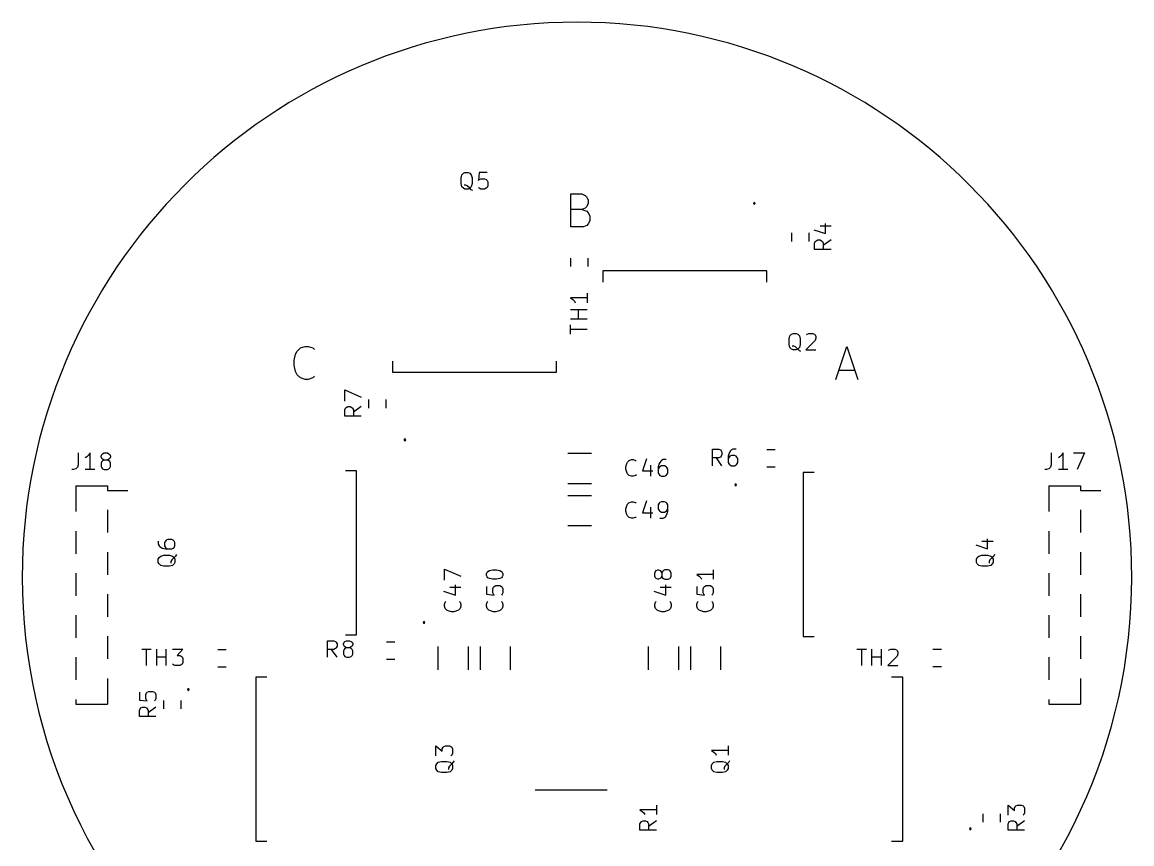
# Model space of a CAD drawing. Header units: inches. Extents: x 10 to 430, y -15 to 282.
# Drawn here: x 61.5 to 128.5, y 173.6 to 223.2 of the extents above; entities that cross this region are included whole.
import ezdxf

# ---------------------------------------------------------------- set-up
doc = ezdxf.new("R2010")
doc.units = ezdxf.units.IN
doc.header["$MEASUREMENT"] = 0
doc.layers.add('BLACK', color=7, linetype='Continuous')

msp = doc.modelspace()

# ---------------------------------------------------------------- linework, layer by layer
at = {"layer": 'BLACK', "linetype": 'Continuous'}
for p, q in [((88.006, 213.808), (88.053, 213.998)), ((88.006, 213.475), (88.006, 213.808)), ((88.053, 213.998), (88.148, 214.094)), ((88.148, 214.094), (88.244, 214.141)), ((88.244, 214.141), (88.434, 214.141)), ((88.434, 214.141), (88.529, 214.094)), ((88.529, 214.094), (88.625, 213.998)), ((88.625, 213.998), (88.672, 213.808)), ((88.672, 213.808), (88.672, 213.475)), ((89.101, 214.141), (89.053, 213.665)), ((89.577, 214.141), (89.101, 214.141)), ((89.101, 213.713), (89.196, 213.76)), ((89.196, 213.76), (89.434, 213.76)), ((89.434, 213.76), (89.529, 213.713)), ((88.053, 213.284), (88.006, 213.475)), ((88.148, 213.189), (88.053, 213.284)), ((88.244, 213.141), (88.148, 213.189)), ((88.291, 213.379), (88.196, 213.379)), ((88.434, 213.141), (88.244, 213.141)), ((88.387, 213.332), (88.291, 213.379)), ((88.529, 213.189), (88.387, 213.332)), ((88.529, 213.189), (88.434, 213.141)), ((88.625, 213.284), (88.529, 213.189)), ((88.625, 213.094), (88.529, 213.189)), ((88.672, 213.475), (88.625, 213.284)), ((88.72, 213.046), (88.625, 213.094)), ((89.053, 213.665), (89.101, 213.713)), ((89.101, 213.189), (89.053, 213.237)), ((89.196, 213.141), (89.101, 213.189)), ((89.434, 213.141), (89.196, 213.141)), ((89.529, 213.189), (89.434, 213.141)), ((89.529, 213.713), (89.577, 213.665)), ((89.577, 213.237), (89.529, 213.189)), ((89.577, 213.665), (89.625, 213.57)), ((89.625, 213.332), (89.577, 213.237)), ((89.625, 213.57), (89.625, 213.332)), ((94.641, 210.851), (94.641, 212.851)), ((94.641, 212.851), (95.308, 212.851)), ((95.308, 212.851), (95.498, 212.755)), ((95.498, 212.755), (95.594, 212.66)), ((95.594, 212.66), (95.689, 212.47)), ((95.689, 212.47), (95.689, 212.279)), ((95.308, 211.898), (94.641, 211.898)), ((95.498, 211.993), (95.308, 211.898)), ((95.308, 211.898), (95.594, 211.803)), ((95.594, 212.089), (95.498, 211.993)), ((95.689, 212.279), (95.594, 212.089)), ((95.594, 211.803), (95.689, 211.708)), ((105.715, 212.224), (105.715, 212.324)), ((95.689, 211.708), (95.784, 211.517)), ((95.784, 211.231), (95.689, 211.041)), ((95.784, 211.517), (95.784, 211.231)), ((110.019, 210.45), (110.019, 211.069)), ((95.403, 210.851), (94.641, 210.851)), ((95.594, 210.946), (95.403, 210.851)), ((95.689, 211.041), (95.594, 210.946)), ((107.978, 209.981), (107.978, 210.491)), ((109.023, 209.981), (109.023, 210.491)), ((109.304, 210.689), (110.019, 210.45)), ((109.685, 210.927), (110.352, 210.927)), ((109.352, 209.879), (109.4, 209.974)), ((109.352, 209.498), (109.352, 209.879)), ((109.4, 209.974), (109.447, 210.022)), ((109.447, 210.022), (109.542, 210.069)), ((109.542, 210.069), (109.685, 210.069)), ((109.685, 210.069), (109.781, 210.022)), ((109.781, 210.022), (109.828, 209.974)), ((109.828, 209.974), (109.876, 209.879)), ((110.352, 210.069), (109.876, 209.736)), ((109.876, 209.879), (109.876, 209.498)), ((110.352, 209.498), (109.352, 209.498)), ((94.643, 208.457), (94.643, 208.967)), ((95.688, 208.457), (95.688, 208.967)), ((96.565, 208.199), (96.565, 207.524)), ((106.465, 208.199), (96.565, 208.199)), ((106.465, 207.524), (106.465, 208.199)), ((95.62, 206.569), (94.62, 206.569)), ((94.62, 206.569), (94.763, 206.474)), ((94.763, 206.474), (94.858, 206.378)), ((94.858, 206.378), (94.906, 206.283)), ((95.62, 206.855), (95.62, 206.283)), ((95.62, 205.855), (94.62, 205.855)), ((95.096, 205.283), (95.096, 205.855)), ((95.62, 205.283), (94.62, 205.283)), ((94.62, 204.378), (94.62, 204.95)), ((95.62, 204.664), (94.62, 204.664)), ((107.865, 204.288), (107.96, 204.384)), ((107.96, 204.384), (108.056, 204.431)), ((108.056, 204.431), (108.246, 204.431)), ((108.246, 204.431), (108.341, 204.384)), ((108.341, 204.384), (108.437, 204.288)), ((108.865, 204.336), (108.913, 204.384)), ((108.913, 204.384), (109.008, 204.431)), ((109.008, 204.431), (109.246, 204.431)), ((109.246, 204.431), (109.341, 204.384)), ((109.341, 204.384), (109.389, 204.336)), ((107.818, 204.098), (107.865, 204.288)), ((107.818, 203.765), (107.818, 204.098)), ((107.865, 203.574), (107.818, 203.765)), ((108.437, 204.288), (108.484, 204.098)), ((108.484, 203.765), (108.437, 203.574)), ((108.484, 204.098), (108.484, 203.765)), ((109.389, 204.003), (108.818, 203.431)), ((109.389, 204.336), (109.437, 204.241)), ((109.437, 204.146), (109.389, 204.003)), ((109.437, 204.241), (109.437, 204.146)), ((77.924, 202.792), (78.02, 203.173)), ((78.02, 203.173), (78.115, 203.364)), ((78.115, 203.364), (78.305, 203.554)), ((78.305, 203.554), (78.591, 203.649)), ((78.591, 203.649), (78.781, 203.649)), ((78.781, 203.649), (79.067, 203.554)), ((79.067, 203.554), (79.162, 203.459)), ((107.96, 203.479), (107.865, 203.574)), ((108.056, 203.431), (107.96, 203.479)), ((108.103, 203.669), (108.008, 203.669)), ((108.246, 203.431), (108.056, 203.431)), ((108.199, 203.622), (108.103, 203.669)), ((108.341, 203.479), (108.199, 203.622)), ((108.341, 203.479), (108.246, 203.431)), ((108.437, 203.574), (108.341, 203.479)), ((108.437, 203.384), (108.341, 203.479)), ((108.532, 203.336), (108.437, 203.384)), ((108.818, 203.431), (109.437, 203.431)), ((110.643, 201.649), (111.309, 203.649)), ((111.309, 203.649), (111.976, 201.649)), ((77.924, 202.506), (77.924, 202.792)), ((78.02, 202.125), (77.924, 202.506)), ((83.865, 202.757), (83.865, 202.082)), ((93.765, 202.082), (93.765, 202.757)), ((78.115, 201.935), (78.02, 202.125)), ((78.305, 201.744), (78.115, 201.935)), ((78.591, 201.649), (78.305, 201.744)), ((79.067, 201.744), (78.781, 201.649)), ((79.162, 201.84), (79.067, 201.744)), ((83.865, 202.082), (93.765, 202.082)), ((110.833, 202.221), (111.786, 202.221)), ((78.781, 201.649), (78.591, 201.649)), ((80.984, 200.349), (80.984, 201.015)), ((80.984, 201.015), (81.984, 200.587)), ((82.437, 199.927), (82.437, 200.437)), ((83.482, 199.927), (83.482, 200.437)), ((80.984, 199.825), (81.032, 199.92)), ((80.984, 199.444), (80.984, 199.825)), ((81.032, 199.92), (81.079, 199.968)), ((81.079, 199.968), (81.174, 200.015)), ((81.174, 200.015), (81.317, 200.015)), ((81.317, 200.015), (81.413, 199.968)), ((81.413, 199.968), (81.46, 199.92)), ((81.46, 199.92), (81.508, 199.825)), ((81.984, 200.015), (81.508, 199.682)), ((81.508, 199.825), (81.508, 199.444)), ((81.984, 199.444), (80.984, 199.444)), ((84.615, 198.057), (84.615, 197.957)), ((64.892, 197.216), (64.892, 196.502)), ((65.511, 197.073), (65.415, 196.978)), ((65.606, 197.216), (65.511, 197.073)), ((65.606, 196.216), (65.606, 197.216)), ((66.273, 197.026), (66.32, 197.121)), ((66.273, 196.978), (66.273, 197.026)), ((66.32, 197.121), (66.368, 197.169)), ((66.368, 197.169), (66.463, 197.216)), ((66.463, 197.216), (66.654, 197.216)), ((66.654, 197.216), (66.749, 197.169)), ((66.749, 197.169), (66.796, 197.121)), ((66.796, 197.121), (66.844, 197.026)), ((66.844, 197.026), (66.844, 196.978)), ((95.876, 197.176), (94.454, 197.176)), ((103.19, 196.446), (103.19, 197.446)), ((103.19, 197.446), (103.571, 197.446)), ((103.571, 197.446), (103.666, 197.399)), ((103.666, 197.399), (103.714, 197.351)), ((103.714, 197.018), (103.666, 196.97)), ((103.714, 197.351), (103.761, 197.256)), ((103.761, 197.113), (103.714, 197.018)), ((103.761, 197.256), (103.761, 197.113)), ((104.19, 197.208), (104.142, 197.018)), ((104.142, 197.018), (104.142, 196.637)), ((104.285, 197.351), (104.19, 197.208)), ((104.238, 197.018), (104.19, 196.97)), ((104.333, 197.065), (104.238, 197.018)), ((104.333, 197.399), (104.285, 197.351)), ((104.428, 197.446), (104.333, 197.399)), ((104.523, 197.065), (104.333, 197.065)), ((104.619, 197.446), (104.428, 197.446)), ((104.619, 197.018), (104.523, 197.065)), ((104.666, 196.97), (104.619, 197.018)), ((106.467, 197.424), (106.977, 197.424)), ((123.646, 197.216), (123.646, 196.502)), ((124.265, 197.073), (124.169, 196.978)), ((124.36, 197.216), (124.265, 197.073)), ((124.36, 196.216), (124.36, 197.216)), ((124.979, 197.216), (125.646, 197.216)), ((125.646, 197.216), (125.217, 196.216)), ((64.844, 196.359), (64.749, 196.264)), ((64.892, 196.502), (64.844, 196.359)), ((65.415, 196.978), (65.32, 196.931)), ((66.32, 196.883), (66.273, 196.978)), ((66.32, 196.693), (66.273, 196.597)), ((66.273, 196.597), (66.273, 196.407)), ((66.273, 196.407), (66.32, 196.312)), ((66.368, 196.835), (66.32, 196.883)), ((66.368, 196.74), (66.32, 196.693)), ((66.32, 196.312), (66.368, 196.264)), ((66.463, 196.788), (66.368, 196.835)), ((66.463, 196.788), (66.368, 196.74)), ((66.654, 196.788), (66.463, 196.788)), ((66.749, 196.835), (66.654, 196.788)), ((66.749, 196.74), (66.654, 196.788)), ((66.796, 196.883), (66.749, 196.835)), ((66.796, 196.693), (66.749, 196.74)), ((66.749, 196.264), (66.796, 196.312)), ((66.844, 196.978), (66.796, 196.883)), ((66.844, 196.597), (66.796, 196.693)), ((66.796, 196.312), (66.844, 196.407)), ((66.844, 196.407), (66.844, 196.597)), ((97.967, 196.383), (98.015, 196.573)), ((97.967, 196.24), (97.967, 196.383)), ((98.015, 196.573), (98.062, 196.668)), ((98.062, 196.668), (98.158, 196.764)), ((98.158, 196.764), (98.301, 196.811)), ((98.301, 196.811), (98.396, 196.811)), ((98.396, 196.811), (98.539, 196.764)), ((98.539, 196.764), (98.586, 196.716)), ((99.205, 196.859), (98.967, 196.145)), ((99.443, 196.478), (99.443, 195.811)), ((99.967, 196.573), (99.92, 196.383)), ((99.92, 196.383), (99.92, 196.002)), ((99.967, 196.335), (99.92, 196.24)), ((100.062, 196.716), (99.967, 196.573)), ((100.015, 196.383), (99.967, 196.335)), ((100.11, 196.43), (100.015, 196.383)), ((100.11, 196.764), (100.062, 196.716)), ((100.205, 196.811), (100.11, 196.764)), ((100.301, 196.43), (100.11, 196.43)), ((100.396, 196.811), (100.205, 196.811)), ((100.396, 196.383), (100.301, 196.43)), ((100.443, 196.335), (100.396, 196.383)), ((100.491, 196.24), (100.443, 196.335)), ((103.571, 196.923), (103.19, 196.923)), ((103.761, 196.446), (103.428, 196.923)), ((103.666, 196.97), (103.571, 196.923)), ((104.19, 196.97), (104.142, 196.875)), ((104.142, 196.637), (104.19, 196.542)), ((104.19, 196.542), (104.238, 196.494)), ((104.238, 196.494), (104.333, 196.446)), ((104.333, 196.446), (104.523, 196.446)), ((104.523, 196.446), (104.619, 196.494)), ((104.619, 196.494), (104.666, 196.542)), ((104.714, 196.875), (104.666, 196.97)), ((104.666, 196.542), (104.714, 196.637)), ((104.714, 196.637), (104.714, 196.875)), ((106.467, 196.379), (106.977, 196.379)), ((123.598, 196.359), (123.503, 196.264)), ((123.646, 196.502), (123.598, 196.359)), ((124.169, 196.978), (124.074, 196.931)), ((64.606, 196.216), (64.511, 196.216)), ((64.749, 196.264), (64.606, 196.216)), ((65.892, 196.216), (65.32, 196.216)), ((66.368, 196.264), (66.463, 196.216)), ((66.463, 196.216), (66.654, 196.216)), ((66.654, 196.216), (66.749, 196.264)), ((81.698, 196.136), (81.023, 196.136)), ((81.698, 186.236), (81.698, 196.136)), ((98.015, 196.049), (97.967, 196.24)), ((98.062, 195.954), (98.015, 196.049)), ((98.158, 195.859), (98.062, 195.954)), ((98.301, 195.811), (98.158, 195.859)), ((98.396, 195.811), (98.301, 195.811)), ((98.539, 195.859), (98.396, 195.811)), ((98.586, 195.907), (98.539, 195.859)), ((98.967, 196.145), (99.586, 196.145)), ((99.92, 196.002), (99.967, 195.907)), ((99.967, 195.907), (100.015, 195.859)), ((100.015, 195.859), (100.11, 195.811)), ((100.11, 195.811), (100.301, 195.811)), ((100.301, 195.811), (100.396, 195.859)), ((100.396, 195.859), (100.443, 195.907)), ((100.443, 195.907), (100.491, 196.002)), ((100.491, 196.002), (100.491, 196.24)), ((108.665, 196.044), (108.665, 186.144)), ((109.34, 196.044), (108.665, 196.044)), ((123.36, 196.216), (123.265, 196.216)), ((123.503, 196.264), (123.36, 196.216)), ((124.646, 196.216), (124.074, 196.216)), ((64.741, 195.231), (64.741, 193.676)), ((64.741, 195.231), (66.661, 195.231)), ((66.661, 195.231), (66.661, 194.946)), ((95.876, 195.356), (94.454, 195.356)), ((104.64, 195.294), (104.54, 195.294)), ((123.495, 195.231), (123.495, 193.676)), ((123.495, 195.231), (125.415, 195.231)), ((125.415, 195.231), (125.415, 194.946)), ((66.661, 194.946), (67.891, 194.946)), ((95.876, 194.636), (94.454, 194.636)), ((99.205, 194.319), (98.967, 193.605)), ((125.415, 194.946), (126.645, 194.946)), ((66.661, 193.776), (66.661, 192.406)), ((97.967, 193.843), (98.015, 194.033)), ((97.967, 193.7), (97.967, 193.843)), ((98.015, 193.509), (97.967, 193.7)), ((98.015, 194.033), (98.062, 194.128)), ((98.062, 194.128), (98.158, 194.224)), ((98.158, 194.224), (98.301, 194.271)), ((98.301, 194.271), (98.396, 194.271)), ((98.396, 194.271), (98.539, 194.224)), ((98.539, 194.224), (98.586, 194.176)), ((99.443, 193.938), (99.443, 193.271)), ((99.967, 194.176), (99.92, 194.081)), ((99.92, 194.081), (99.92, 193.843)), ((99.92, 193.843), (99.967, 193.748)), ((100.015, 194.224), (99.967, 194.176)), ((99.967, 193.748), (100.015, 193.7)), ((100.11, 194.271), (100.015, 194.224)), ((100.015, 193.7), (100.11, 193.652)), ((100.301, 194.271), (100.11, 194.271)), ((100.11, 193.652), (100.301, 193.652)), ((100.396, 194.224), (100.301, 194.271)), ((100.301, 193.652), (100.396, 193.7)), ((100.443, 194.176), (100.396, 194.224)), ((100.396, 193.7), (100.443, 193.748)), ((100.491, 194.081), (100.443, 194.176)), ((100.443, 193.748), (100.491, 193.843)), ((100.443, 193.509), (100.491, 193.7)), ((100.491, 193.7), (100.491, 194.081)), ((125.415, 193.776), (125.415, 192.406)), ((98.062, 193.414), (98.015, 193.509)), ((98.158, 193.319), (98.062, 193.414)), ((98.301, 193.271), (98.158, 193.319)), ((98.396, 193.271), (98.301, 193.271)), ((98.539, 193.319), (98.396, 193.271)), ((98.586, 193.367), (98.539, 193.319)), ((98.967, 193.605), (99.586, 193.605)), ((100.015, 193.271), (100.205, 193.271)), ((100.205, 193.271), (100.301, 193.319)), ((100.301, 193.319), (100.348, 193.367)), ((100.348, 193.367), (100.443, 193.509)), ((64.741, 192.506), (64.741, 191.136)), ((95.876, 192.816), (94.454, 192.816)), ((123.495, 192.506), (123.495, 191.136)), ((69.728, 191.9), (69.728, 191.71)), ((69.728, 191.71), (69.776, 191.615)), ((70.157, 191.9), (70.109, 191.805)), ((70.109, 191.805), (70.109, 191.615)), ((70.204, 191.948), (70.157, 191.9)), ((70.299, 191.996), (70.204, 191.948)), ((70.537, 191.996), (70.299, 191.996)), ((70.633, 191.948), (70.537, 191.996)), ((70.68, 191.9), (70.633, 191.948)), ((70.728, 191.805), (70.68, 191.9)), ((70.728, 191.615), (70.728, 191.805)), ((119.083, 191.662), (119.798, 191.424)), ((119.464, 191.9), (120.131, 191.9)), ((119.798, 191.424), (119.798, 192.043)), ((66.661, 191.236), (66.661, 189.866)), ((69.776, 191.615), (69.823, 191.567)), ((69.776, 190.9), (69.871, 190.996)), ((69.823, 191.567), (69.966, 191.472)), ((69.871, 190.996), (70.061, 191.043)), ((69.966, 191.472), (70.157, 191.424)), ((70.061, 191.043), (70.395, 191.043)), ((70.109, 191.615), (70.157, 191.519)), ((70.157, 191.519), (70.204, 191.472)), ((70.157, 191.424), (70.537, 191.424)), ((70.204, 191.472), (70.299, 191.424)), ((70.395, 191.043), (70.585, 190.996)), ((70.537, 191.424), (70.633, 191.472)), ((70.585, 190.996), (70.68, 190.9)), ((70.633, 191.472), (70.68, 191.519)), ((70.68, 191.519), (70.728, 191.615)), ((70.776, 190.996), (70.68, 190.9)), ((70.823, 191.091), (70.776, 190.996)), ((119.179, 190.9), (119.274, 190.996)), ((119.274, 190.996), (119.464, 191.043)), ((119.464, 191.043), (119.798, 191.043)), ((119.798, 191.043), (119.988, 190.996)), ((119.988, 190.996), (120.083, 190.9)), ((120.179, 190.996), (120.083, 190.9)), ((120.226, 191.091), (120.179, 190.996)), ((125.415, 191.236), (125.415, 189.866)), ((69.728, 190.805), (69.776, 190.9)), ((69.728, 190.615), (69.728, 190.805)), ((69.776, 190.519), (69.728, 190.615)), ((69.871, 190.424), (69.776, 190.519)), ((70.061, 190.377), (69.871, 190.424)), ((70.395, 190.377), (70.061, 190.377)), ((70.585, 190.424), (70.395, 190.377)), ((70.537, 190.758), (70.49, 190.662)), ((70.49, 190.662), (70.49, 190.567)), ((70.68, 190.9), (70.537, 190.758)), ((70.68, 190.519), (70.585, 190.424)), ((70.68, 190.9), (70.728, 190.805)), ((70.728, 190.615), (70.68, 190.519)), ((70.728, 190.805), (70.728, 190.615)), ((119.131, 190.805), (119.179, 190.9)), ((119.131, 190.615), (119.131, 190.805)), ((119.179, 190.519), (119.131, 190.615)), ((119.274, 190.424), (119.179, 190.519)), ((119.464, 190.377), (119.274, 190.424)), ((119.798, 190.377), (119.464, 190.377)), ((119.988, 190.424), (119.798, 190.377)), ((119.94, 190.758), (119.893, 190.662)), ((119.893, 190.662), (119.893, 190.567)), ((120.083, 190.9), (119.94, 190.758)), ((120.083, 190.519), (119.988, 190.424)), ((120.083, 190.9), (120.131, 190.805)), ((120.131, 190.615), (120.083, 190.519)), ((120.131, 190.805), (120.131, 190.615)), ((64.741, 189.966), (64.741, 188.596)), ((87, 189.543), (87, 190.21)), ((87, 190.21), (88, 189.781)), ((89.54, 189.924), (89.588, 190.019)), ((89.54, 189.829), (89.54, 189.924)), ((89.588, 189.733), (89.54, 189.829)), ((89.588, 190.019), (89.635, 190.067)), ((89.635, 189.686), (89.588, 189.733)), ((89.635, 190.067), (89.73, 190.114)), ((89.73, 189.638), (89.635, 189.686)), ((89.73, 190.114), (89.921, 190.162)), ((89.921, 189.591), (89.73, 189.638)), ((89.921, 190.162), (90.159, 190.162)), ((90.159, 190.162), (90.349, 190.114)), ((90.349, 189.638), (90.159, 189.591)), ((90.349, 190.114), (90.445, 190.067)), ((90.445, 189.686), (90.349, 189.638)), ((90.445, 190.067), (90.492, 190.019)), ((90.492, 189.733), (90.445, 189.686)), ((90.492, 190.019), (90.54, 189.924)), ((90.54, 189.829), (90.492, 189.733)), ((90.54, 189.924), (90.54, 189.829)), ((99.7, 189.972), (99.748, 190.067)), ((99.7, 189.781), (99.7, 189.972)), ((99.748, 189.686), (99.7, 189.781)), ((99.748, 190.067), (99.795, 190.114)), ((99.795, 189.638), (99.748, 189.686)), ((99.795, 190.114), (99.89, 190.162)), ((99.89, 189.591), (99.795, 189.638)), ((99.89, 190.162), (99.938, 190.162)), ((99.938, 190.162), (100.033, 190.114)), ((100.033, 189.638), (99.938, 189.591)), ((100.033, 190.114), (100.081, 190.067)), ((100.081, 189.686), (100.033, 189.638)), ((100.081, 190.067), (100.129, 189.972)), ((100.129, 189.781), (100.081, 189.686)), ((100.176, 190.067), (100.129, 189.972)), ((100.129, 189.972), (100.129, 189.781)), ((100.129, 189.781), (100.176, 189.686)), ((100.224, 190.114), (100.176, 190.067)), ((100.176, 189.686), (100.224, 189.638)), ((100.319, 190.162), (100.224, 190.114)), ((100.224, 189.638), (100.319, 189.591)), ((100.509, 190.162), (100.319, 190.162)), ((100.605, 190.114), (100.509, 190.162)), ((100.509, 189.591), (100.605, 189.638)), ((100.652, 190.067), (100.605, 190.114)), ((100.605, 189.638), (100.652, 189.686)), ((100.7, 189.972), (100.652, 190.067)), ((100.652, 189.686), (100.7, 189.781)), ((100.7, 189.781), (100.7, 189.972)), ((103.24, 189.876), (102.24, 189.876)), ((102.24, 189.876), (102.383, 189.781)), ((102.383, 189.781), (102.478, 189.686)), ((102.478, 189.686), (102.526, 189.591)), ((103.24, 190.162), (103.24, 189.591)), ((123.495, 189.966), (123.495, 188.596)), ((87.333, 189.114), (88, 189.114)), ((87.667, 188.638), (87.667, 189.257)), ((89.54, 189.162), (89.54, 188.686)), ((90.159, 189.591), (89.921, 189.591)), ((89.921, 189.019), (89.969, 189.114)), ((89.921, 188.781), (89.921, 189.019)), ((89.969, 189.114), (90.016, 189.162)), ((90.016, 189.162), (90.111, 189.21)), ((90.111, 189.21), (90.349, 189.21)), ((90.349, 189.21), (90.445, 189.162)), ((90.445, 189.162), (90.492, 189.114)), ((90.492, 189.114), (90.54, 189.019)), ((90.54, 189.019), (90.54, 188.781)), ((99.938, 189.591), (99.89, 189.591)), ((100.033, 189.114), (100.7, 189.114)), ((100.319, 189.591), (100.509, 189.591)), ((100.367, 188.638), (100.367, 189.257)), ((102.24, 189.162), (102.24, 188.686)), ((102.621, 189.019), (102.669, 189.114)), ((102.621, 188.781), (102.621, 189.019)), ((102.669, 189.114), (102.716, 189.162)), ((102.716, 189.162), (102.811, 189.21)), ((102.811, 189.21), (103.049, 189.21)), ((103.049, 189.21), (103.145, 189.162)), ((103.145, 189.162), (103.192, 189.114)), ((103.192, 189.114), (103.24, 189.019)), ((103.24, 189.019), (103.24, 188.781)), ((66.661, 188.696), (66.661, 187.326)), ((86.952, 188.876), (87.667, 188.638)), ((89.54, 188.686), (90.016, 188.638)), ((89.969, 188.686), (89.921, 188.781)), ((90.016, 188.638), (89.969, 188.686)), ((90.492, 188.686), (90.445, 188.638)), ((90.54, 188.781), (90.492, 188.686)), ((99.652, 188.876), (100.367, 188.638)), ((102.24, 188.686), (102.716, 188.638)), ((102.669, 188.686), (102.621, 188.781)), ((102.716, 188.638), (102.669, 188.686)), ((103.192, 188.686), (103.145, 188.638)), ((103.24, 188.781), (103.192, 188.686)), ((125.415, 188.696), (125.415, 187.326)), ((87, 188.067), (87.048, 188.21)), ((87, 187.972), (87, 188.067)), ((87.048, 187.829), (87, 187.972)), ((87.048, 188.21), (87.095, 188.257)), ((87.143, 187.733), (87.048, 187.829)), ((87.238, 187.686), (87.143, 187.733)), ((87.429, 187.638), (87.238, 187.686)), ((87.571, 187.638), (87.429, 187.638)), ((87.762, 187.686), (87.571, 187.638)), ((87.857, 187.733), (87.762, 187.686)), ((87.952, 187.829), (87.857, 187.733)), ((87.905, 188.257), (87.952, 188.21)), ((87.952, 188.21), (88, 188.067)), ((88, 187.972), (87.952, 187.829)), ((88, 188.067), (88, 187.972)), ((89.54, 188.067), (89.588, 188.21)), ((89.54, 187.972), (89.54, 188.067)), ((89.588, 187.829), (89.54, 187.972)), ((89.588, 188.21), (89.635, 188.257)), ((89.683, 187.733), (89.588, 187.829)), ((89.778, 187.686), (89.683, 187.733)), ((89.969, 187.638), (89.778, 187.686)), ((90.111, 187.638), (89.969, 187.638)), ((90.302, 187.686), (90.111, 187.638)), ((90.397, 187.733), (90.302, 187.686)), ((90.492, 187.829), (90.397, 187.733)), ((90.445, 188.257), (90.492, 188.21)), ((90.492, 188.21), (90.54, 188.067)), ((90.54, 187.972), (90.492, 187.829)), ((90.54, 188.067), (90.54, 187.972)), ((99.7, 188.067), (99.748, 188.21)), ((99.7, 187.972), (99.7, 188.067)), ((99.748, 187.829), (99.7, 187.972)), ((99.748, 188.21), (99.795, 188.257)), ((99.843, 187.733), (99.748, 187.829)), ((99.938, 187.686), (99.843, 187.733)), ((100.129, 187.638), (99.938, 187.686)), ((100.271, 187.638), (100.129, 187.638)), ((100.462, 187.686), (100.271, 187.638)), ((100.557, 187.733), (100.462, 187.686)), ((100.652, 187.829), (100.557, 187.733)), ((100.605, 188.257), (100.652, 188.21)), ((100.652, 188.21), (100.7, 188.067)), ((100.7, 187.972), (100.652, 187.829)), ((100.7, 188.067), (100.7, 187.972)), ((102.24, 188.067), (102.288, 188.21)), ((102.24, 187.972), (102.24, 188.067)), ((102.288, 187.829), (102.24, 187.972)), ((102.288, 188.21), (102.335, 188.257)), ((102.383, 187.733), (102.288, 187.829)), ((102.478, 187.686), (102.383, 187.733)), ((102.669, 187.638), (102.478, 187.686)), ((102.811, 187.638), (102.669, 187.638)), ((103.002, 187.686), (102.811, 187.638)), ((103.097, 187.733), (103.002, 187.686)), ((103.192, 187.829), (103.097, 187.733)), ((103.145, 188.257), (103.192, 188.21)), ((103.192, 188.21), (103.24, 188.067)), ((103.24, 187.972), (103.192, 187.829)), ((103.24, 188.067), (103.24, 187.972)), ((64.741, 187.426), (64.741, 186.056)), ((85.723, 186.986), (85.823, 186.986)), ((123.495, 187.426), (123.495, 186.056)), ((66.661, 186.156), (66.661, 184.786)), ((79.949, 184.889), (79.949, 185.889)), ((79.949, 185.889), (80.33, 185.889)), ((80.33, 185.889), (80.425, 185.842)), ((80.425, 185.842), (80.473, 185.794)), ((80.473, 185.794), (80.52, 185.699)), ((80.52, 185.699), (80.52, 185.556)), ((80.901, 185.699), (80.949, 185.794)), ((80.901, 185.651), (80.901, 185.699)), ((80.949, 185.556), (80.901, 185.651)), ((80.949, 185.794), (80.997, 185.842)), ((80.997, 185.842), (81.092, 185.889)), ((81.023, 186.236), (81.698, 186.236)), ((81.092, 185.889), (81.282, 185.889)), ((81.282, 185.889), (81.378, 185.842)), ((81.378, 185.842), (81.425, 185.794)), ((81.425, 185.794), (81.473, 185.699)), ((81.473, 185.651), (81.425, 185.556)), ((81.473, 185.699), (81.473, 185.651)), ((84.014, 185.805), (83.504, 185.805)), ((108.665, 186.144), (109.34, 186.144)), ((125.415, 186.156), (125.415, 184.786)), ((68.733, 185.381), (69.305, 185.381)), ((69.019, 184.381), (69.019, 185.381)), ((69.638, 184.381), (69.638, 185.381)), ((70.21, 184.381), (70.21, 185.381)), ((70.591, 185.381), (71.21, 185.381)), ((71.21, 185.381), (70.876, 185)), ((70.876, 185), (71.019, 185)), ((71.019, 185), (71.114, 184.953)), ((71.114, 184.953), (71.162, 184.905)), ((73.32, 185.359), (73.83, 185.359)), ((80.33, 185.366), (79.949, 185.366)), ((80.52, 184.889), (80.187, 185.366)), ((80.425, 185.413), (80.33, 185.366)), ((80.473, 185.461), (80.425, 185.413)), ((80.52, 185.556), (80.473, 185.461)), ((80.949, 185.366), (80.901, 185.27)), ((80.901, 185.27), (80.901, 185.08)), ((80.901, 185.08), (80.949, 184.985)), ((80.997, 185.508), (80.949, 185.556)), ((80.997, 185.413), (80.949, 185.366)), ((80.949, 184.985), (80.997, 184.937)), ((81.092, 185.461), (80.997, 185.508)), ((81.092, 185.461), (80.997, 185.413)), ((80.997, 184.937), (81.092, 184.889)), ((81.282, 185.461), (81.092, 185.461)), ((81.378, 185.508), (81.282, 185.461)), ((81.378, 185.413), (81.282, 185.461)), ((81.282, 184.889), (81.378, 184.937)), ((81.425, 185.556), (81.378, 185.508)), ((81.425, 185.366), (81.378, 185.413)), ((81.378, 184.937), (81.425, 184.985)), ((81.473, 185.27), (81.425, 185.366)), ((81.425, 184.985), (81.473, 185.08)), ((81.473, 185.08), (81.473, 185.27)), ((86.635, 184.125), (86.635, 185.547)), ((88.455, 184.125), (88.455, 185.547)), ((89.175, 184.125), (89.175, 185.547)), ((90.995, 184.125), (90.995, 185.547)), ((99.335, 184.125), (99.335, 185.547)), ((101.155, 184.125), (101.155, 185.547)), ((101.875, 184.125), (101.875, 185.547)), ((103.695, 184.125), (103.695, 185.547)), ((111.913, 185.381), (112.485, 185.381)), ((112.199, 184.381), (112.199, 185.381)), ((112.818, 184.381), (112.818, 185.381)), ((113.39, 184.381), (113.39, 185.381)), ((114.342, 184.953), (113.771, 184.381)), ((113.818, 185.286), (113.866, 185.334)), ((113.866, 185.334), (113.961, 185.381)), ((113.961, 185.381), (114.199, 185.381)), ((114.199, 185.381), (114.294, 185.334)), ((114.294, 185.334), (114.342, 185.286)), ((114.342, 185.286), (114.39, 185.191)), ((114.39, 185.096), (114.342, 184.953)), ((114.39, 185.191), (114.39, 185.096)), ((117.01, 185.359), (116.5, 185.359)), ((64.741, 184.886), (64.741, 183.516)), ((69.638, 184.905), (70.21, 184.905)), ((70.638, 184.429), (70.591, 184.477)), ((70.733, 184.381), (70.638, 184.429)), ((71.019, 184.381), (70.733, 184.381)), ((71.114, 184.429), (71.019, 184.381)), ((71.162, 184.477), (71.114, 184.429)), ((71.162, 184.905), (71.21, 184.81)), ((71.21, 184.572), (71.162, 184.477)), ((71.21, 184.81), (71.21, 184.572)), ((73.32, 184.314), (73.83, 184.314)), ((81.092, 184.889), (81.282, 184.889)), ((84.014, 184.76), (83.504, 184.76)), ((112.818, 184.905), (113.39, 184.905)), ((113.771, 184.381), (114.39, 184.381)), ((117.01, 184.314), (116.5, 184.314)), ((123.495, 184.886), (123.495, 183.516)), ((66.661, 183.616), (66.661, 182.061)), ((75.613, 183.69), (75.613, 173.79)), ((76.288, 183.69), (75.613, 183.69)), ((114.68, 183.69), (114.005, 183.69)), ((114.68, 173.79), (114.68, 183.69)), ((125.415, 183.616), (125.415, 182.061)), ((71.588, 182.94), (71.488, 182.94)), ((64.741, 182.346), (64.741, 182.061)), ((68.585, 182.78), (68.585, 182.304)), ((68.585, 182.304), (69.061, 182.256)), ((68.966, 182.637), (69.014, 182.733)), ((68.966, 182.399), (68.966, 182.637)), ((69.014, 182.304), (68.966, 182.399)), ((69.014, 182.733), (69.061, 182.78)), ((69.061, 182.256), (69.014, 182.304)), ((69.061, 182.78), (69.156, 182.828)), ((69.156, 182.828), (69.394, 182.828)), ((69.394, 182.828), (69.49, 182.78)), ((69.49, 182.78), (69.537, 182.733)), ((69.537, 182.304), (69.49, 182.256)), ((69.537, 182.733), (69.585, 182.637)), ((69.585, 182.399), (69.537, 182.304)), ((69.585, 182.637), (69.585, 182.399)), ((70.037, 182.287), (70.037, 181.777)), ((71.082, 182.287), (71.082, 181.777)), ((123.495, 182.346), (123.495, 182.061)), ((64.741, 182.061), (66.661, 182.061)), ((68.585, 181.685), (68.633, 181.78)), ((68.585, 181.304), (68.585, 181.685)), ((68.633, 181.78), (68.68, 181.828)), ((68.68, 181.828), (68.775, 181.875)), ((68.775, 181.875), (68.918, 181.875)), ((68.918, 181.875), (69.014, 181.828)), ((69.014, 181.828), (69.061, 181.78)), ((69.061, 181.78), (69.109, 181.685)), ((69.585, 181.875), (69.109, 181.542)), ((69.109, 181.685), (69.109, 181.304)), ((123.495, 182.061), (125.415, 182.061)), ((69.585, 181.304), (68.585, 181.304)), ((86.492, 178.931), (86.492, 179.55)), ((86.492, 179.55), (86.873, 179.216)), ((86.873, 179.359), (86.921, 179.454)), ((86.873, 179.216), (86.873, 179.359)), ((86.921, 179.454), (86.968, 179.502)), ((86.968, 179.502), (87.063, 179.55)), ((87.063, 179.55), (87.301, 179.55)), ((87.301, 179.55), (87.397, 179.502)), ((87.397, 179.502), (87.444, 179.454)), ((87.444, 178.978), (87.397, 178.931)), ((87.444, 179.454), (87.492, 179.359)), ((87.492, 179.073), (87.444, 178.978)), ((87.492, 179.359), (87.492, 179.073)), ((104.129, 179.264), (103.129, 179.264)), ((103.129, 179.264), (103.272, 179.169)), ((103.272, 179.169), (103.367, 179.073)), ((103.367, 179.073), (103.415, 178.978)), ((104.129, 179.55), (104.129, 178.978)), ((86.492, 178.359), (86.54, 178.454)), ((86.492, 178.169), (86.492, 178.359)), ((86.54, 178.454), (86.635, 178.55)), ((86.635, 178.55), (86.825, 178.597)), ((86.825, 178.597), (87.159, 178.597)), ((87.159, 178.597), (87.349, 178.55)), ((87.301, 178.312), (87.254, 178.216)), ((87.444, 178.454), (87.301, 178.312)), ((87.349, 178.55), (87.444, 178.454)), ((87.54, 178.55), (87.444, 178.454)), ((87.444, 178.454), (87.492, 178.359)), ((87.492, 178.359), (87.492, 178.169)), ((87.587, 178.645), (87.54, 178.55)), ((103.129, 178.359), (103.177, 178.454)), ((103.129, 178.169), (103.129, 178.359)), ((103.177, 178.454), (103.272, 178.55)), ((103.272, 178.55), (103.462, 178.597)), ((103.462, 178.597), (103.796, 178.597)), ((103.796, 178.597), (103.986, 178.55)), ((103.938, 178.312), (103.891, 178.216)), ((104.081, 178.454), (103.938, 178.312)), ((103.986, 178.55), (104.081, 178.454)), ((104.177, 178.55), (104.081, 178.454)), ((104.081, 178.454), (104.129, 178.359)), ((104.129, 178.359), (104.129, 178.169)), ((104.224, 178.645), (104.177, 178.55)), ((86.54, 178.073), (86.492, 178.169)), ((86.635, 177.978), (86.54, 178.073)), ((86.825, 177.931), (86.635, 177.978)), ((87.159, 177.931), (86.825, 177.931)), ((87.349, 177.978), (87.159, 177.931)), ((87.254, 178.216), (87.254, 178.121)), ((87.444, 178.073), (87.349, 177.978)), ((87.492, 178.169), (87.444, 178.073)), ((103.177, 178.073), (103.129, 178.169)), ((103.272, 177.978), (103.177, 178.073)), ((103.462, 177.931), (103.272, 177.978)), ((103.796, 177.931), (103.462, 177.931)), ((103.986, 177.978), (103.796, 177.931)), ((103.891, 178.216), (103.891, 178.121)), ((104.081, 178.073), (103.986, 177.978)), ((104.129, 178.169), (104.081, 178.073)), ((92.48, 176.894), (96.834, 176.894)), ((99.811, 175.684), (98.811, 175.684)), ((98.811, 175.684), (98.954, 175.589)), ((98.954, 175.589), (99.049, 175.494)), ((99.811, 175.97), (99.811, 175.398)), ((121.036, 175.351), (121.036, 175.97)), ((121.036, 175.97), (121.417, 175.637)), ((121.417, 175.779), (121.465, 175.875)), ((121.417, 175.637), (121.417, 175.779)), ((121.465, 175.875), (121.512, 175.922)), ((121.512, 175.922), (121.607, 175.97)), ((121.607, 175.97), (121.845, 175.97)), ((121.845, 175.97), (121.941, 175.922)), ((121.941, 175.922), (121.988, 175.875)), ((121.988, 175.875), (122.036, 175.779)), ((122.036, 175.779), (122.036, 175.494)), ((98.811, 174.827), (98.859, 174.922)), ((98.859, 174.922), (98.906, 174.97)), ((98.906, 174.97), (99.001, 175.017)), ((99.001, 175.017), (99.144, 175.017)), ((99.049, 175.494), (99.097, 175.398)), ((99.144, 175.017), (99.24, 174.97)), ((99.24, 174.97), (99.287, 174.922)), ((99.287, 174.922), (99.335, 174.827)), ((99.811, 175.017), (99.335, 174.684)), ((119.535, 174.929), (119.535, 175.439)), ((120.58, 174.929), (120.58, 175.439)), ((121.036, 174.827), (121.084, 174.922)), ((121.084, 174.922), (121.131, 174.97)), ((121.131, 174.97), (121.226, 175.017)), ((121.226, 175.017), (121.369, 175.017)), ((121.369, 175.017), (121.465, 174.97)), ((121.465, 174.97), (121.512, 174.922)), ((121.512, 174.922), (121.56, 174.827)), ((122.036, 175.017), (121.56, 174.684)), ((121.988, 175.398), (121.941, 175.351)), ((122.036, 175.494), (121.988, 175.398)), ((98.811, 174.446), (98.811, 174.827)), ((99.811, 174.446), (98.811, 174.446)), ((99.335, 174.827), (99.335, 174.446)), ((118.705, 174.54), (118.805, 174.54)), ((121.036, 174.446), (121.036, 174.827)), ((122.036, 174.446), (121.036, 174.446)), ((121.56, 174.827), (121.56, 174.446)), ((75.613, 173.79), (76.288, 173.79)), ((114.005, 173.79), (114.68, 173.79))]:
    msp.add_line(p, q, dxfattribs=at)
at = {"layer": 'BLACK'}
for centre, radius, start, end in [((95.01, 189.708), 33.5, 0, 180), ((105.715, 212.274), 0.05, 90, 270), ((105.715, 212.274), 0.05, 270, 90), ((84.615, 198.007), 0.05, 90, 270), ((84.615, 198.007), 0.05, 270, 90), ((104.59, 195.294), 0.05, 0, 180), ((104.59, 195.294), 0.05, 180, 0), ((95.01, 189.708), 33.5, 179.99999, 229.84464), ((95.01, 189.708), 33.5, 310.39295, 0.00001), ((85.773, 186.986), 0.05, 0, 180), ((85.773, 186.986), 0.05, 180, 0), ((71.538, 182.94), 0.05, 0, 180), ((71.538, 182.94), 0.05, 180, 0), ((118.755, 174.54), 0.05, 0, 180), ((118.755, 174.54), 0.05, 180, 0)]:
    msp.add_arc(centre, radius, start, end, dxfattribs=at)

doc.saveas('drawing.dxf')
